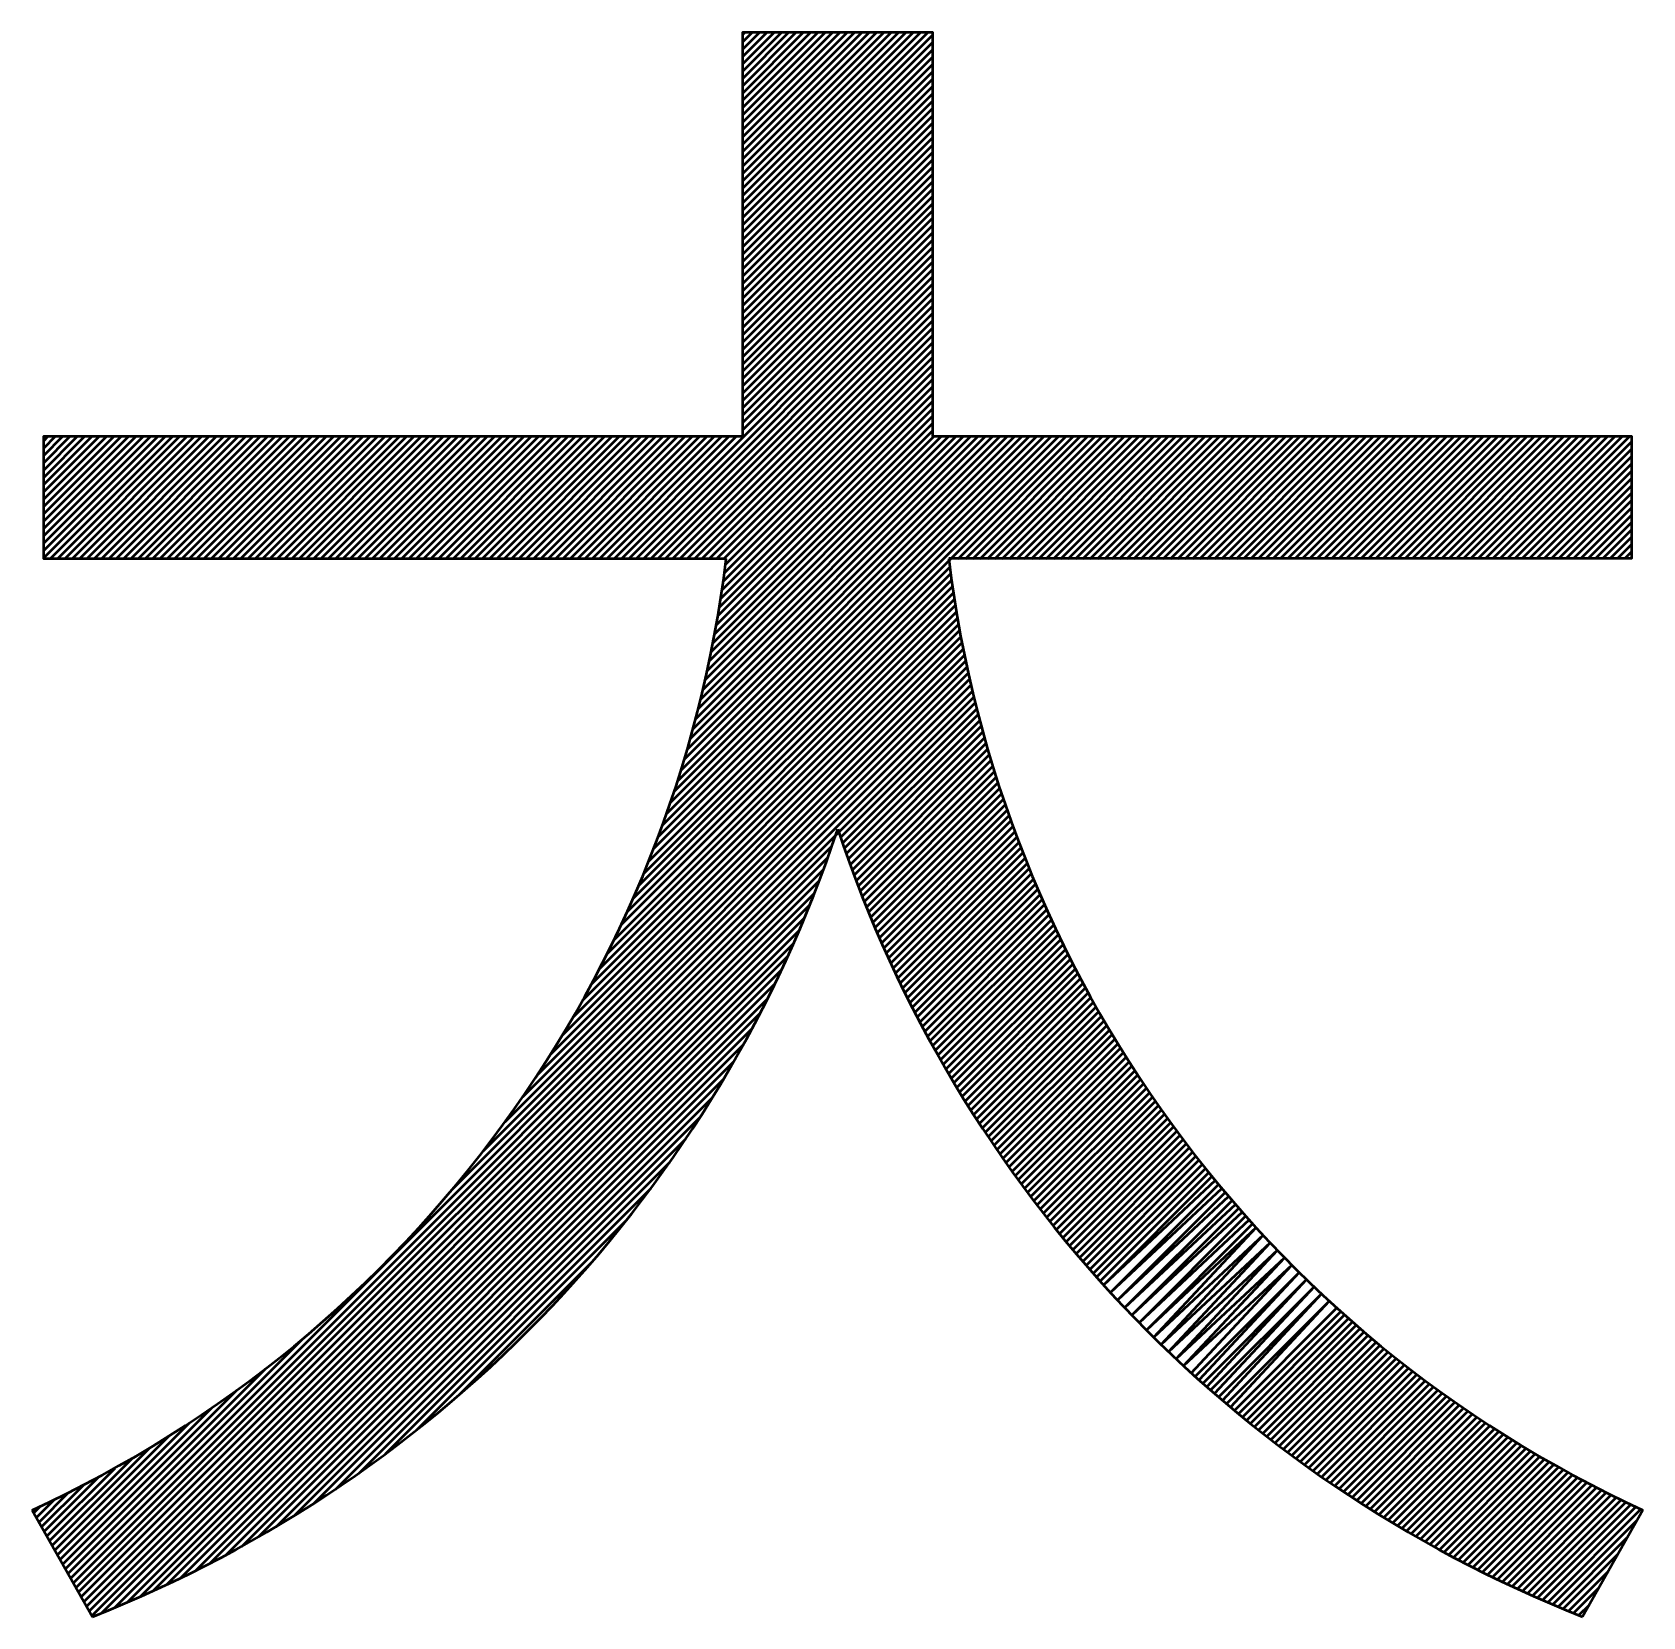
# Model space of a CAD drawing. Units: millimetres at full size, sheet at 1:50. Extents: x -14288 to 14412, y -10089 to 9986.
# Drawn here: x -1994.9 to -1715.9, y -9153.3 to -8878.9 of the extents above; entities that cross this region are included whole.
import ezdxf

# ---------------------------------------------------------------- set-up
doc = ezdxf.new("R2010")
doc.units = ezdxf.units.MM
doc.header["$LTSCALE"] = 50
doc.layers.add('2-8_図枠', color=251, linetype='Continuous', lineweight=50)

msp = doc.modelspace()

# ---------------------------------------------------------------- linework, layer by layer
at = {"layer": '2-8_図枠'}
for p, q in [((-1871.8, -8879.23), (-1871.43, -8878.85)), ((-1871.8, -8880.5), (-1870.16, -8878.85)), ((-1871.8, -8881.77), (-1868.89, -8878.85)), ((-1871.8, -8883.03), (-1867.62, -8878.85)), ((-1871.8, -8884.3), (-1866.35, -8878.85)), ((-1871.8, -8885.57), (-1865.08, -8878.85)), ((-1871.8, -8886.84), (-1863.82, -8878.85)), ((-1871.8, -8888.11), (-1862.55, -8878.85)), ((-1871.8, -8889.38), (-1861.28, -8878.85)), ((-1871.8, -8890.64), (-1860.01, -8878.85)), ((-1871.8, -8891.91), (-1858.74, -8878.85)), ((-1871.8, -8893.18), (-1857.47, -8878.85)), ((-1871.8, -8894.45), (-1856.21, -8878.85)), ((-1871.8, -8895.72), (-1854.94, -8878.85)), ((-1871.8, -8896.99), (-1853.67, -8878.85)), ((-1871.8, -8898.25), (-1852.4, -8878.85)), ((-1871.8, -8899.52), (-1851.13, -8878.85)), ((-1871.8, -8900.79), (-1849.86, -8878.85)), ((-1871.8, -8902.06), (-1848.6, -8878.85)), ((-1871.8, -8903.33), (-1847.33, -8878.85)), ((-1871.8, -8904.6), (-1846.06, -8878.85)), ((-1871.8, -8905.87), (-1844.79, -8878.85)), ((-1871.8, -8907.13), (-1843.52, -8878.85)), ((-1871.8, -8908.4), (-1842.25, -8878.85)), ((-1871.8, -8909.67), (-1840.99, -8878.85)), ((-1871.8, -8910.94), (-1839.72, -8878.85)), ((-1871.8, -8912.21), (-1838.97, -8879.37)), ((-1871.8, -8913.48), (-1838.97, -8880.64)), ((-1871.8, -8914.74), (-1838.97, -8881.91)), ((-1871.8, -8916.01), (-1838.97, -8883.18)), ((-1871.8, -8917.28), (-1838.97, -8884.45)), ((-1871.8, -8918.55), (-1838.97, -8885.71)), ((-1871.8, -8919.82), (-1838.97, -8886.98)), ((-1871.8, -8921.09), (-1838.97, -8888.25)), ((-1871.8, -8922.35), (-1838.97, -8889.52)), ((-1871.8, -8923.62), (-1838.97, -8890.79)), ((-1871.8, -8924.89), (-1838.97, -8892.06)), ((-1871.8, -8926.16), (-1838.97, -8893.32)), ((-1871.8, -8927.43), (-1838.97, -8894.59)), ((-1871.8, -8928.7), (-1838.97, -8895.86)), ((-1871.8, -8929.96), (-1838.97, -8897.13)), ((-1871.8, -8931.23), (-1838.97, -8898.4)), ((-1871.8, -8932.5), (-1838.97, -8899.67)), ((-1871.8, -8933.77), (-1838.97, -8900.94)), ((-1871.8, -8935.04), (-1838.97, -8902.2)), ((-1871.8, -8936.31), (-1838.97, -8903.47)), ((-1871.8, -8937.57), (-1838.97, -8904.74)), ((-1871.8, -8938.84), (-1838.97, -8906.01)), ((-1871.8, -8940.11), (-1838.97, -8907.28)), ((-1871.8, -8941.38), (-1838.97, -8908.55)), ((-1871.8, -8942.65), (-1838.97, -8909.81)), ((-1871.8, -8943.92), (-1838.97, -8911.08)), ((-1871.8, -8945.18), (-1838.97, -8912.35)), ((-1871.8, -8946.45), (-1838.97, -8913.62)), ((-1871.8, -8947.72), (-1838.97, -8914.89)), ((-1892.86, -8970.04), (-1838.97, -8916.16)), ((-1891.59, -8970.04), (-1838.97, -8917.42)), ((-1890.32, -8970.04), (-1838.97, -8918.69)), ((-1889.05, -8970.04), (-1838.97, -8919.96)), ((-1887.78, -8970.04), (-1838.97, -8921.23)), ((-1886.52, -8970.05), (-1838.97, -8922.5)), ((-1885.25, -8970.05), (-1838.97, -8923.77)), ((-1883.98, -8970.05), (-1838.97, -8925.03)), ((-1882.71, -8970.05), (-1838.97, -8926.3)), ((-1881.45, -8970.05), (-1838.97, -8927.57)), ((-1880.18, -8970.05), (-1838.97, -8928.84)), ((-1878.91, -8970.05), (-1838.97, -8930.11)), ((-1877.64, -8970.05), (-1838.97, -8931.38)), ((-1876.38, -8970.05), (-1838.97, -8932.64)), ((-1875.11, -8970.05), (-1838.97, -8933.91)), ((-1874.79, -8971.01), (-1838.97, -8935.18)), ((-1875.19, -8973.93), (-1838.97, -8937.72)), ((-1874.98, -8972.46), (-1838.97, -8936.45)), ((-1875.63, -8976.91), (-1838.97, -8940.25)), ((-1875.4, -8975.42), (-1838.97, -8938.99)), ((-1876.12, -8979.94), (-1838.97, -8942.79)), ((-1875.87, -8978.42), (-1838.97, -8941.52)), ((-1876.97, -8984.6), (-1838.97, -8946.6)), ((-1876.67, -8983.03), (-1838.97, -8945.33)), ((-1876.39, -8981.48), (-1838.97, -8944.06)), ((-1992.9, -8949.59), (-1992.14, -8948.83)), ((-1992.9, -8950.86), (-1990.87, -8948.83)), ((-1992.9, -8952.13), (-1989.6, -8948.83)), ((-1992.9, -8953.4), (-1988.33, -8948.83)), ((-1992.9, -8954.67), (-1987.06, -8948.83)), ((-1992.9, -8955.94), (-1985.79, -8948.83)), ((-1992.9, -8957.2), (-1984.53, -8948.83)), ((-1992.9, -8958.47), (-1983.26, -8948.83)), ((-1992.9, -8959.74), (-1981.99, -8948.83)), ((-1992.9, -8961.01), (-1980.72, -8948.83)), ((-1992.9, -8962.28), (-1979.45, -8948.83)), ((-1992.9, -8963.55), (-1978.18, -8948.83)), ((-1992.9, -8964.81), (-1976.92, -8948.83)), ((-1992.9, -8966.08), (-1975.65, -8948.83)), ((-1992.9, -8967.35), (-1974.38, -8948.83)), ((-1992.9, -8968.62), (-1973.11, -8948.83)), ((-1992.9, -8969.89), (-1971.84, -8948.83)), ((-1991.74, -8969.99), (-1970.57, -8948.83)), ((-1990.47, -8969.99), (-1969.31, -8948.83)), ((-1989.2, -8969.99), (-1968.04, -8948.83)), ((-1987.93, -8969.99), (-1966.77, -8948.83)), ((-1986.67, -8969.99), (-1965.5, -8948.83)), ((-1985.4, -8969.99), (-1964.23, -8948.83)), ((-1984.13, -8969.99), (-1962.96, -8948.83)), ((-1982.86, -8969.99), (-1961.7, -8948.83)), ((-1981.59, -8970), (-1960.43, -8948.83)), ((-1980.33, -8970), (-1959.16, -8948.83)), ((-1979.06, -8970), (-1957.89, -8948.83)), ((-1977.79, -8970), (-1956.62, -8948.83)), ((-1976.52, -8970), (-1955.35, -8948.83)), ((-1975.26, -8970), (-1954.09, -8948.83)), ((-1973.99, -8970), (-1952.82, -8948.83)), ((-1972.72, -8970), (-1951.55, -8948.83)), ((-1971.45, -8970), (-1950.28, -8948.83)), ((-1970.19, -8970), (-1949.01, -8948.83)), ((-1968.92, -8970), (-1947.74, -8948.83)), ((-1967.65, -8970), (-1946.48, -8948.83)), ((-1966.38, -8970), (-1945.21, -8948.83)), ((-1965.11, -8970), (-1943.94, -8948.83)), ((-1963.85, -8970), (-1942.67, -8948.83)), ((-1962.58, -8970.01), (-1941.4, -8948.83)), ((-1961.31, -8970.01), (-1940.13, -8948.83)), ((-1960.04, -8970.01), (-1938.87, -8948.83)), ((-1958.78, -8970.01), (-1937.6, -8948.83)), ((-1957.51, -8970.01), (-1936.33, -8948.83)), ((-1956.24, -8970.01), (-1935.06, -8948.83)), ((-1954.97, -8970.01), (-1933.79, -8948.83)), ((-1953.71, -8970.01), (-1932.52, -8948.83)), ((-1952.44, -8970.01), (-1931.25, -8948.83)), ((-1951.17, -8970.01), (-1929.99, -8948.83)), ((-1949.9, -8970.01), (-1928.72, -8948.83)), ((-1948.63, -8970.01), (-1927.45, -8948.83)), ((-1947.37, -8970.01), (-1926.18, -8948.83)), ((-1946.1, -8970.01), (-1924.91, -8948.83)), ((-1944.83, -8970.01), (-1923.64, -8948.83)), ((-1943.56, -8970.02), (-1922.38, -8948.83)), ((-1942.3, -8970.02), (-1921.11, -8948.83)), ((-1941.03, -8970.02), (-1919.84, -8948.83)), ((-1939.76, -8970.02), (-1918.57, -8948.83)), ((-1938.49, -8970.02), (-1917.3, -8948.83)), ((-1937.23, -8970.02), (-1916.03, -8948.83)), ((-1935.96, -8970.02), (-1914.77, -8948.83)), ((-1934.69, -8970.02), (-1913.5, -8948.83)), ((-1933.42, -8970.02), (-1912.23, -8948.83)), ((-1932.15, -8970.02), (-1910.96, -8948.83)), ((-1930.89, -8970.02), (-1909.69, -8948.83)), ((-1929.62, -8970.02), (-1908.42, -8948.83)), ((-1928.35, -8970.02), (-1907.16, -8948.83)), ((-1927.08, -8970.02), (-1905.89, -8948.83)), ((-1925.82, -8970.02), (-1904.62, -8948.83)), ((-1924.55, -8970.03), (-1903.35, -8948.83)), ((-1923.28, -8970.03), (-1902.08, -8948.83)), ((-1922.01, -8970.03), (-1900.81, -8948.83)), ((-1920.74, -8970.03), (-1899.55, -8948.83)), ((-1919.48, -8970.03), (-1898.28, -8948.83)), ((-1918.21, -8970.03), (-1897.01, -8948.83)), ((-1916.94, -8970.03), (-1895.74, -8948.83)), ((-1915.67, -8970.03), (-1894.47, -8948.83)), ((-1914.41, -8970.03), (-1893.2, -8948.83)), ((-1913.14, -8970.03), (-1891.94, -8948.83)), ((-1911.87, -8970.03), (-1890.67, -8948.83)), ((-1910.6, -8970.03), (-1889.4, -8948.83)), ((-1909.34, -8970.03), (-1888.13, -8948.83)), ((-1908.07, -8970.03), (-1886.86, -8948.83)), ((-1906.8, -8970.03), (-1885.59, -8948.83)), ((-1905.53, -8970.04), (-1884.33, -8948.83)), ((-1904.26, -8970.04), (-1883.06, -8948.83)), ((-1903, -8970.04), (-1881.79, -8948.83)), ((-1901.73, -8970.04), (-1880.52, -8948.83)), ((-1900.46, -8970.04), (-1879.25, -8948.83)), ((-1899.19, -8970.04), (-1877.98, -8948.83)), ((-1897.93, -8970.04), (-1876.71, -8948.83)), ((-1896.66, -8970.04), (-1875.45, -8948.83)), ((-1895.39, -8970.04), (-1874.18, -8948.83)), ((-1894.12, -8970.04), (-1872.91, -8948.83)), ((-1887.24, -9020.24), (-1815.83, -8948.83)), ((-1886.46, -9018.19), (-1817.1, -8948.83)), ((-1885.72, -9016.18), (-1818.37, -8948.83)), ((-1885.01, -9014.2), (-1819.64, -8948.83)), ((-1884.34, -9012.26), (-1820.91, -8948.83)), ((-1883.7, -9010.35), (-1822.17, -8948.83)), ((-1883.09, -9008.47), (-1823.44, -8948.83)), ((-1882.5, -9006.62), (-1824.71, -8948.83)), ((-1881.95, -9004.79), (-1825.98, -8948.83)), ((-1881.42, -9003), (-1827.25, -8948.83)), ((-1880.91, -9001.22), (-1828.52, -8948.83)), ((-1880.43, -8999.47), (-1829.79, -8948.83)), ((-1879.97, -8997.74), (-1831.05, -8948.83)), ((-1879.53, -8996.03), (-1832.32, -8948.83)), ((-1879.11, -8994.34), (-1833.59, -8948.83)), ((-1878.71, -8992.68), (-1834.86, -8948.83)), ((-1878.32, -8991.03), (-1836.13, -8948.83)), ((-1877.96, -8989.39), (-1837.4, -8948.83)), ((-1877.62, -8987.78), (-1838.66, -8948.83)), ((-1877.29, -8986.18), (-1838.97, -8947.86)), ((-1834.52, -8970.05), (-1813.3, -8948.83)), ((-1833.25, -8970.05), (-1812.03, -8948.83)), ((-1831.98, -8970.05), (-1810.76, -8948.83)), ((-1830.71, -8970.05), (-1809.49, -8948.83)), ((-1829.44, -8970.05), (-1808.22, -8948.83)), ((-1828.17, -8970.05), (-1806.95, -8948.83)), ((-1826.9, -8970.05), (-1805.69, -8948.83)), ((-1825.64, -8970.05), (-1804.42, -8948.83)), ((-1824.37, -8970.05), (-1803.15, -8948.83)), ((-1823.1, -8970.04), (-1801.88, -8948.83)), ((-1821.83, -8970.04), (-1800.61, -8948.83)), ((-1820.56, -8970.04), (-1799.34, -8948.83)), ((-1819.29, -8970.04), (-1798.08, -8948.83)), ((-1818.02, -8970.04), (-1796.81, -8948.83)), ((-1816.75, -8970.04), (-1795.54, -8948.83)), ((-1815.48, -8970.04), (-1794.27, -8948.83)), ((-1814.21, -8970.04), (-1793, -8948.83)), ((-1812.95, -8970.04), (-1791.73, -8948.83)), ((-1811.68, -8970.04), (-1790.47, -8948.83)), ((-1810.41, -8970.04), (-1789.2, -8948.83)), ((-1809.14, -8970.04), (-1787.93, -8948.83)), ((-1807.87, -8970.04), (-1786.66, -8948.83)), ((-1806.6, -8970.04), (-1785.39, -8948.83)), ((-1805.33, -8970.04), (-1784.12, -8948.83)), ((-1804.06, -8970.03), (-1782.86, -8948.83)), ((-1802.79, -8970.03), (-1781.59, -8948.83)), ((-1801.52, -8970.03), (-1780.32, -8948.83)), ((-1800.25, -8970.03), (-1779.05, -8948.83)), ((-1798.99, -8970.03), (-1777.78, -8948.83)), ((-1797.72, -8970.03), (-1776.51, -8948.83)), ((-1796.45, -8970.03), (-1775.25, -8948.83)), ((-1795.18, -8970.03), (-1773.98, -8948.83)), ((-1793.91, -8970.03), (-1772.71, -8948.83)), ((-1792.64, -8970.03), (-1771.44, -8948.83)), ((-1791.37, -8970.03), (-1770.17, -8948.83)), ((-1790.1, -8970.03), (-1768.9, -8948.83)), ((-1788.83, -8970.03), (-1767.63, -8948.83)), ((-1787.56, -8970.03), (-1766.37, -8948.83)), ((-1786.3, -8970.03), (-1765.1, -8948.83)), ((-1785.03, -8970.02), (-1763.83, -8948.83)), ((-1783.76, -8970.02), (-1762.56, -8948.83)), ((-1782.49, -8970.02), (-1761.29, -8948.83)), ((-1781.22, -8970.02), (-1760.02, -8948.83)), ((-1779.95, -8970.02), (-1758.76, -8948.83)), ((-1778.68, -8970.02), (-1757.49, -8948.83)), ((-1777.41, -8970.02), (-1756.22, -8948.83)), ((-1776.14, -8970.02), (-1754.95, -8948.83)), ((-1774.87, -8970.02), (-1753.68, -8948.83)), ((-1773.61, -8970.02), (-1752.41, -8948.83)), ((-1772.34, -8970.02), (-1751.15, -8948.83)), ((-1771.07, -8970.02), (-1749.88, -8948.83)), ((-1769.8, -8970.02), (-1748.61, -8948.83)), ((-1768.53, -8970.02), (-1747.34, -8948.83)), ((-1767.26, -8970.02), (-1746.07, -8948.83)), ((-1765.99, -8970.01), (-1744.8, -8948.83)), ((-1764.72, -8970.01), (-1743.54, -8948.83)), ((-1763.45, -8970.01), (-1742.27, -8948.83)), ((-1762.18, -8970.01), (-1741, -8948.83)), ((-1760.91, -8970.01), (-1739.73, -8948.83)), ((-1759.65, -8970.01), (-1738.46, -8948.83)), ((-1758.38, -8970.01), (-1737.19, -8948.83)), ((-1757.11, -8970.01), (-1735.93, -8948.83)), ((-1755.84, -8970.01), (-1734.66, -8948.83)), ((-1754.57, -8970.01), (-1733.39, -8948.83)), ((-1753.3, -8970.01), (-1732.12, -8948.83)), ((-1752.03, -8970.01), (-1730.85, -8948.83)), ((-1750.76, -8970.01), (-1729.58, -8948.83)), ((-1749.49, -8970.01), (-1728.32, -8948.83)), ((-1748.22, -8970.01), (-1727.05, -8948.83)), ((-1746.96, -8970), (-1725.78, -8948.83)), ((-1745.69, -8970), (-1724.51, -8948.83)), ((-1744.42, -8970), (-1723.24, -8948.83)), ((-1743.15, -8970), (-1721.97, -8948.83)), ((-1741.88, -8970), (-1720.71, -8948.83)), ((-1740.61, -8970), (-1719.44, -8948.83)), ((-1739.34, -8970), (-1718.17, -8948.83)), ((-1738.07, -8970), (-1717.87, -8949.8)), ((-1736.8, -8970), (-1717.87, -8951.07)), ((-1735.53, -8970), (-1717.87, -8952.33)), ((-1734.26, -8970), (-1717.87, -8953.6)), ((-1733, -8970), (-1717.87, -8954.87)), ((-1731.73, -8970), (-1717.87, -8956.14)), ((-1730.46, -8970), (-1717.87, -8957.41)), ((-1729.19, -8970), (-1717.87, -8958.68)), ((-1727.92, -8969.99), (-1717.87, -8959.94)), ((-1726.65, -8969.99), (-1717.87, -8961.21)), ((-1725.38, -8969.99), (-1717.87, -8962.48)), ((-1724.11, -8969.99), (-1717.87, -8963.75)), ((-1722.84, -8969.99), (-1717.87, -8965.02)), ((-1721.57, -8969.99), (-1717.87, -8966.29)), ((-1720.31, -8969.99), (-1717.87, -8967.55)), ((-1719.04, -8969.99), (-1717.87, -8968.82)), ((-1888.93, -9024.46), (-1835.98, -8971.51)), ((-1890.81, -9028.88), (-1835.68, -8973.74)), ((-1889.84, -9026.64), (-1835.83, -8972.63)), ((-1894.07, -9035.95), (-1835.18, -8977.06)), ((-1892.92, -9033.52), (-1835.35, -8975.96)), ((-1891.83, -9031.17), (-1835.52, -8974.85)), ((-1896.63, -9041.04), (-1834.83, -8979.24)), ((-1895.31, -9038.45), (-1835.01, -8978.15)), ((-1901.24, -9049.46), (-1834.26, -8982.48)), ((-1899.58, -9046.52), (-1834.46, -8981.4)), ((-1898.04, -9043.72), (-1834.65, -8980.33)), ((-1907.35, -9059.37), (-1833.65, -8985.67)), ((-1905.08, -9055.83), (-1833.86, -8984.61)), ((-1903.06, -9052.55), (-1834.06, -8983.55)), ((-1912.98, -9067.54), (-1833.22, -8987.78)), ((-1909.93, -9063.22), (-1833.44, -8986.73)), ((-1988.24, -9146.6), (-1832.54, -8990.9)), ((-1921.96, -9079.06), (-1832.77, -8989.86)), ((-1916.75, -9072.58), (-1833, -8988.82)), ((-1987.78, -9147.41), (-1832.3, -8991.93)), ((-1987.32, -9148.22), (-1832.06, -8992.96)), ((-1854.9, -9018.33), (-1831.57, -8995)), ((-1854.57, -9019.28), (-1831.31, -8996.02)), ((-1854.24, -9020.22), (-1831.05, -8997.03)), ((-1853.91, -9021.16), (-1830.79, -8998.03)), ((-1853.58, -9022.09), (-1830.53, -8999.03)), ((-1853.24, -9023.02), (-1830.25, -9000.03)), ((-1852.9, -9023.95), (-1829.98, -9001.03)), ((-1852.56, -9024.87), (-1829.7, -9002.01)), ((-1852.21, -9025.79), (-1829.42, -9003)), ((-1851.86, -9026.71), (-1829.13, -9003.98)), ((-1851.5, -9027.62), (-1828.84, -9004.96)), ((-1851.15, -9028.53), (-1828.54, -9005.93)), ((-1850.79, -9029.44), (-1828.24, -9006.9)), ((-1850.42, -9030.35), (-1827.94, -9007.87)), ((-1850.05, -9031.25), (-1827.63, -9008.83)), ((-1849.68, -9032.14), (-1827.32, -9009.79)), ((-1849.31, -9033.04), (-1827.01, -9010.74)), ((-1848.93, -9033.93), (-1826.69, -9011.69)), ((-1848.55, -9034.82), (-1826.37, -9012.64)), ((-1848.17, -9035.7), (-1826.04, -9013.58)), ((-1847.78, -9036.58), (-1825.71, -9014.52)), ((-1847.39, -9037.46), (-1825.38, -9015.45)), ((-1847, -9038.34), (-1825.04, -9016.38)), ((-1846.6, -9039.21), (-1824.7, -9017.31)), ((-1846.2, -9040.08), (-1824.36, -9018.23)), ((-1845.8, -9040.94), (-1824.01, -9019.15)), ((-1986.41, -9149.84), (-1856.39, -9019.83)), ((-1985.95, -9150.65), (-1857.09, -9021.79)), ((-1845.39, -9041.81), (-1823.66, -9020.07)), ((-1844.98, -9042.67), (-1823.3, -9020.98)), ((-1844.57, -9043.52), (-1822.94, -9021.89)), ((-1985.49, -9151.46), (-1857.81, -9023.79)), ((-1844.16, -9044.38), (-1822.58, -9022.8)), ((-1843.74, -9045.23), (-1822.22, -9023.7)), ((-1843.32, -9046.07), (-1821.85, -9024.6)), ((-1985.03, -9152.27), (-1858.57, -9025.82)), ((-1842.89, -9046.92), (-1821.47, -9025.5)), ((-1842.47, -9047.76), (-1821.1, -9026.39)), ((-1842.04, -9048.6), (-1820.72, -9027.28)), ((-1984.58, -9153.08), (-1859.37, -9027.88)), ((-1982.82, -9152.6), (-1860.21, -9029.99)), ((-1841.6, -9049.43), (-1820.34, -9028.17)), ((-1841.17, -9050.27), (-1819.95, -9029.05)), ((-1840.73, -9051.09), (-1819.56, -9029.93)), ((-1980.67, -9151.72), (-1861.09, -9032.14)), ((-1840.29, -9051.92), (-1819.17, -9030.8)), ((-1839.84, -9052.75), (-1818.77, -9031.67)), ((-1839.4, -9053.57), (-1818.37, -9032.54)), ((-1978.48, -9150.79), (-1862.02, -9034.34)), ((-1838.94, -9054.38), (-1817.97, -9033.41)), ((-1838.49, -9055.2), (-1817.56, -9034.27)), ((-1838.04, -9056.01), (-1817.15, -9035.13)), ((-1837.58, -9056.82), (-1816.74, -9035.99)), ((-1976.23, -9149.81), (-1863, -9036.58)), ((-1837.11, -9057.63), (-1816.33, -9036.84)), ((-1836.65, -9058.43), (-1815.91, -9037.69)), ((-1836.18, -9059.23), (-1815.49, -9038.53)), ((-1973.93, -9148.78), (-1864.03, -9038.88)), ((-1971.57, -9147.69), (-1865.13, -9041.24)), ((-1835.71, -9060.03), (-1815.06, -9039.38)), ((-1835.24, -9060.82), (-1814.63, -9040.22)), ((-1834.76, -9061.62), (-1814.2, -9041.05)), ((-1969.14, -9146.53), (-1866.28, -9043.67)), ((-1834.28, -9062.41), (-1813.76, -9041.89)), ((-1833.8, -9063.19), (-1813.33, -9042.72)), ((-1833.32, -9063.98), (-1812.89, -9043.55)), ((-1832.83, -9064.76), (-1812.44, -9044.37)), ((-1966.64, -9145.3), (-1867.51, -9046.17)), ((-1832.34, -9065.54), (-1811.99, -9045.19)), ((-1831.85, -9066.31), (-1811.54, -9046.01)), ((-1831.35, -9067.08), (-1811.09, -9046.82)), ((-1964.06, -9143.99), (-1868.83, -9048.75)), ((-1830.85, -9067.85), (-1810.63, -9047.64)), ((-1830.35, -9068.62), (-1810.18, -9048.45)), ((-1829.85, -9069.39), (-1809.71, -9049.25)), ((-1961.39, -9142.58), (-1870.23, -9051.43)), ((-1829.34, -9070.15), (-1809.25, -9050.05)), ((-1828.83, -9070.91), (-1808.78, -9050.85)), ((-1828.32, -9071.66), (-1808.31, -9051.65)), ((-1827.81, -9072.42), (-1807.83, -9052.44)), ((-1958.61, -9141.07), (-1871.74, -9054.2)), ((-1827.29, -9073.17), (-1807.36, -9053.24)), ((-1826.77, -9073.92), (-1806.88, -9054.02)), ((-1826.25, -9074.66), (-1806.39, -9054.81)), ((-1955.71, -9139.44), (-1873.37, -9057.1)), ((-1825.72, -9075.41), (-1805.91, -9055.59)), ((-1825.19, -9076.15), (-1805.42, -9056.37)), ((-1824.66, -9076.88), (-1804.92, -9057.15)), ((-1824.13, -9077.62), (-1804.43, -9057.92)), ((-1952.67, -9137.67), (-1875.15, -9060.14)), ((-1823.59, -9078.35), (-1803.93, -9058.69)), ((-1823.05, -9079.08), (-1803.43, -9059.46)), ((-1822.51, -9079.81), (-1802.93, -9060.22)), ((-1821.97, -9080.53), (-1802.42, -9060.98)), ((-1949.46, -9135.72), (-1877.09, -9063.36)), ((-1821.42, -9081.25), (-1801.91, -9061.74)), ((-1820.87, -9081.97), (-1801.4, -9062.5)), ((-1820.32, -9082.69), (-1800.88, -9063.25)), ((-1819.77, -9083.4), (-1800.36, -9064)), ((-1819.21, -9084.11), (-1799.84, -9064.75)), ((-1818.65, -9084.82), (-1799.32, -9065.49)), ((-1818.09, -9085.53), (-1798.79, -9066.23)), ((-1946.04, -9133.57), (-1879.24, -9066.78)), ((-1817.52, -9086.23), (-1798.26, -9066.97)), ((-1816.95, -9086.93), (-1797.73, -9067.71)), ((-1816.38, -9087.63), (-1797.2, -9068.44)), ((-1815.81, -9088.33), (-1796.66, -9069.17)), ((-1942.34, -9131.15), (-1881.67, -9070.47)), ((-1815.23, -9089.02), (-1796.12, -9069.9)), ((-1814.66, -9089.71), (-1795.57, -9070.63)), ((-1814.08, -9090.4), (-1795.03, -9071.35)), ((-1813.49, -9091.08), (-1794.48, -9072.07)), ((-1938.29, -9128.37), (-1884.45, -9074.52)), ((-1812.91, -9091.76), (-1793.92, -9072.78)), ((-1812.32, -9092.44), (-1793.37, -9073.5)), ((-1811.73, -9093.12), (-1792.81, -9074.21)), ((-1811.13, -9093.8), (-1792.25, -9074.92)), ((-1810.54, -9094.47), (-1791.69, -9075.62)), ((-1809.94, -9095.14), (-1791.12, -9076.32)), ((-1809.34, -9095.81), (-1790.55, -9077.02)), ((-1789.98, -9077.72), (-1809.34, -9095.81)), ((-1933.72, -9125.06), (-1887.75, -9079.09)), ((-1808.13, -9097.13), (-1789.41, -9078.41)), ((-1788.83, -9079.11), (-1808.13, -9097.13)), ((-1806.91, -9098.45), (-1788.25, -9079.79)), ((-1787.67, -9080.48), (-1806.91, -9098.45)), ((-1805.68, -9099.75), (-1787.08, -9081.16)), ((-1786.5, -9081.84), (-1805.68, -9099.75)), ((-1804.43, -9101.05), (-1785.91, -9082.52)), ((-1785.31, -9083.2), (-1804.43, -9101.05)), ((-1928.3, -9120.91), (-1891.9, -9084.51)), ((-1803.18, -9102.34), (-1784.72, -9083.87)), ((-1784.12, -9084.54), (-1803.18, -9102.34)), ((-1801.92, -9103.61), (-1783.52, -9085.2)), ((-1782.91, -9085.87), (-1801.92, -9103.61)), ((-1800.65, -9104.87), (-1782.91, -9085.87)), ((-1781.69, -9087.19), (-1800.65, -9104.87)), ((-1799.37, -9106.13), (-1781.69, -9087.19)), ((-1780.47, -9088.5), (-1799.37, -9106.13)), ((-1798.08, -9107.37), (-1780.47, -9088.5)), ((-1921.01, -9114.88), (-1897.93, -9091.81)), ((-1779.23, -9089.8), (-1798.08, -9107.37)), ((-1796.77, -9108.61), (-1779.23, -9089.8)), ((-1777.98, -9091.08), (-1796.77, -9108.61)), ((-1795.46, -9109.83), (-1777.98, -9091.08)), ((-1776.72, -9092.36), (-1795.46, -9109.83)), ((-1794.14, -9111.05), (-1776.72, -9092.36)), ((-1793.47, -9111.65), (-1775.45, -9093.62)), ((-1775.45, -9093.62), (-1792.8, -9112.25)), ((-1792.13, -9112.85), (-1774.17, -9094.88)), ((-1774.17, -9094.88), (-1791.46, -9113.44)), ((-1790.78, -9114.03), (-1772.87, -9096.12)), ((-1772.87, -9096.12), (-1790.1, -9114.62)), ((-1789.42, -9115.21), (-1771.57, -9097.36)), ((-1771.57, -9097.36), (-1788.74, -9115.8)), ((-1788.05, -9116.38), (-1770.25, -9098.58)), ((-1770.25, -9098.58), (-1787.36, -9116.96)), ((-1786.67, -9117.53), (-1768.93, -9099.79)), ((-1785.98, -9118.11), (-1768.26, -9100.39)), ((-1785.28, -9118.68), (-1767.59, -9100.99)), ((-1784.58, -9119.25), (-1766.92, -9101.59)), ((-1783.88, -9119.82), (-1766.24, -9102.18)), ((-1783.18, -9120.38), (-1765.57, -9102.77)), ((-1988.69, -9145.79), (-1948.02, -9105.12)), ((-1782.47, -9120.94), (-1764.89, -9103.36)), ((-1781.76, -9121.5), (-1764.2, -9103.94)), ((-1781.05, -9122.06), (-1763.52, -9104.52)), ((-1780.33, -9122.61), (-1762.83, -9105.1)), ((-1779.62, -9123.16), (-1762.14, -9105.68)), ((-1778.9, -9123.71), (-1761.44, -9106.25)), ((-1778.17, -9124.26), (-1760.74, -9106.83)), ((-1777.45, -9124.8), (-1760.04, -9107.39)), ((-1776.72, -9125.34), (-1759.34, -9107.96)), ((-1775.99, -9125.88), (-1758.64, -9108.52)), ((-1989.15, -9144.98), (-1954.5, -9110.33)), ((-1775.26, -9126.41), (-1757.93, -9109.08)), ((-1774.52, -9126.94), (-1757.22, -9109.64)), ((-1773.78, -9127.47), (-1756.5, -9110.2)), ((-1773.04, -9128), (-1755.79, -9110.75)), ((-1772.3, -9128.52), (-1755.07, -9111.3)), ((-1989.61, -9144.17), (-1959.54, -9114.1)), ((-1771.55, -9129.05), (-1754.35, -9111.84)), ((-1770.8, -9129.57), (-1753.62, -9112.39)), ((-1770.05, -9130.08), (-1752.89, -9112.93)), ((-1769.29, -9130.6), (-1752.16, -9113.46)), ((-1768.54, -9131.11), (-1751.43, -9114)), ((-1767.78, -9131.61), (-1750.69, -9114.53)), ((-1767.01, -9132.12), (-1749.95, -9115.06)), ((-1766.25, -9132.62), (-1749.21, -9115.59)), ((-1765.48, -9133.12), (-1748.47, -9116.11)), ((-1764.71, -9133.62), (-1747.72, -9116.63)), ((-1990.07, -9143.35), (-1963.86, -9117.15)), ((-1763.93, -9134.11), (-1746.97, -9117.15)), ((-1763.16, -9134.61), (-1746.22, -9117.67)), ((-1762.38, -9135.1), (-1745.46, -9118.18)), ((-1761.6, -9135.58), (-1744.7, -9118.69)), ((-1760.81, -9136.06), (-1743.94, -9119.19)), ((-1760.02, -9136.55), (-1743.18, -9119.7)), ((-1990.98, -9141.73), (-1971.24, -9122)), ((-1990.52, -9142.54), (-1967.71, -9119.73)), ((-1759.23, -9137.02), (-1742.41, -9120.2)), ((-1758.44, -9137.5), (-1741.64, -9120.7)), ((-1757.64, -9137.97), (-1740.86, -9121.19)), ((-1756.84, -9138.44), (-1740.09, -9121.68)), ((-1756.04, -9138.91), (-1739.31, -9122.17)), ((-1991.44, -9140.92), (-1974.53, -9124.01)), ((-1755.24, -9139.37), (-1738.53, -9122.66)), ((-1754.43, -9139.83), (-1737.74, -9123.14)), ((-1753.62, -9140.29), (-1736.95, -9123.62)), ((-1752.81, -9140.74), (-1736.16, -9124.1)), ((-1751.99, -9141.2), (-1735.37, -9124.57)), ((-1751.17, -9141.65), (-1734.57, -9125.05)), ((-1992.35, -9139.3), (-1980.56, -9127.5)), ((-1991.9, -9140.11), (-1977.62, -9125.84)), ((-1750.35, -9142.09), (-1733.77, -9125.51)), ((-1749.52, -9142.54), (-1732.97, -9125.98)), ((-1748.7, -9142.98), (-1732.16, -9126.44)), ((-1747.87, -9143.41), (-1731.35, -9126.9)), ((-1747.03, -9143.85), (-1730.54, -9127.36)), ((-1746.2, -9144.28), (-1729.73, -9127.81)), ((-1993.27, -9137.68), (-1986.04, -9130.45)), ((-1992.81, -9138.49), (-1983.36, -9129.03)), ((-1745.36, -9144.71), (-1728.91, -9128.26)), ((-1744.51, -9145.13), (-1728.09, -9128.71)), ((-1743.67, -9145.56), (-1727.26, -9129.15)), ((-1742.82, -9145.98), (-1726.43, -9129.59)), ((-1741.97, -9146.39), (-1725.6, -9130.03)), ((-1741.11, -9146.81), (-1724.77, -9130.46)), ((-1994.18, -9136.06), (-1991.13, -9133)), ((-1993.73, -9136.87), (-1988.63, -9131.77)), ((-1740.25, -9147.22), (-1723.93, -9130.9)), ((-1739.39, -9147.63), (-1723.09, -9131.32)), ((-1738.53, -9148.03), (-1722.25, -9131.75)), ((-1737.66, -9148.43), (-1721.4, -9132.17)), ((-1736.79, -9148.83), (-1720.55, -9132.59)), ((-1735.92, -9149.23), (-1719.7, -9133.01)), ((-1735.04, -9149.62), (-1718.84, -9133.42)), ((-1994.9, -9134.78), (-1984.48, -9153.26)), ((-1994.64, -9135.25), (-1993.55, -9134.16)), ((-1734.16, -9150.01), (-1717.99, -9133.83)), ((-1733.28, -9150.39), (-1717.12, -9134.23)), ((-1732.4, -9150.77), (-1716.26, -9134.64)), ((-1715.93, -9134.78), (-1726.36, -9153.26)), ((-1731.51, -9151.15), (-1716.97, -9136.61)), ((-1730.61, -9151.53), (-1718.61, -9139.52)), ((-1729.72, -9151.9), (-1720.25, -9142.43)), ((-1728.82, -9152.27), (-1721.89, -9145.34)), ((-1727.92, -9152.64), (-1723.53, -9148.25)), ((-1727.01, -9153), (-1725.18, -9151.17))]:
    msp.add_line(p, q, dxfattribs=at)
for points in [[(-1874.67, -8970.05), (-1992.9, -8970.05), (-1992.9, -8948.83), (-1871.8, -8948.83), (-1871.8, -8878.85), (-1838.97, -8878.85), (-1838.97, -8948.83), (-1717.87, -8948.83), (-1717.87, -8969.99), (-1836.16, -8969.99)], [(-1888.06, -9022.33), (-1836.12, -8970.38), (-1814.56, -8948.83)], [(-1986.86, -9149.03), (-1855.73, -9017.9), (-1831.82, -8993.98)]]:
    msp.add_lwpolyline(points, dxfattribs=at)
for centre, radius, start, end in [((-2082.37, -8944.71), 209.23, 294.71, 353.044), ((-1628.47, -8944.71), 209.23, 186.956, 245.29), ((-2065.93, -8946.89), 221.87, 291.538, 341.614), ((-1644.91, -8946.99), 221.77, 198.367, 248.454)]:
    msp.add_arc(centre, radius, start, end, dxfattribs=at)

doc.saveas('drawing.dxf')
